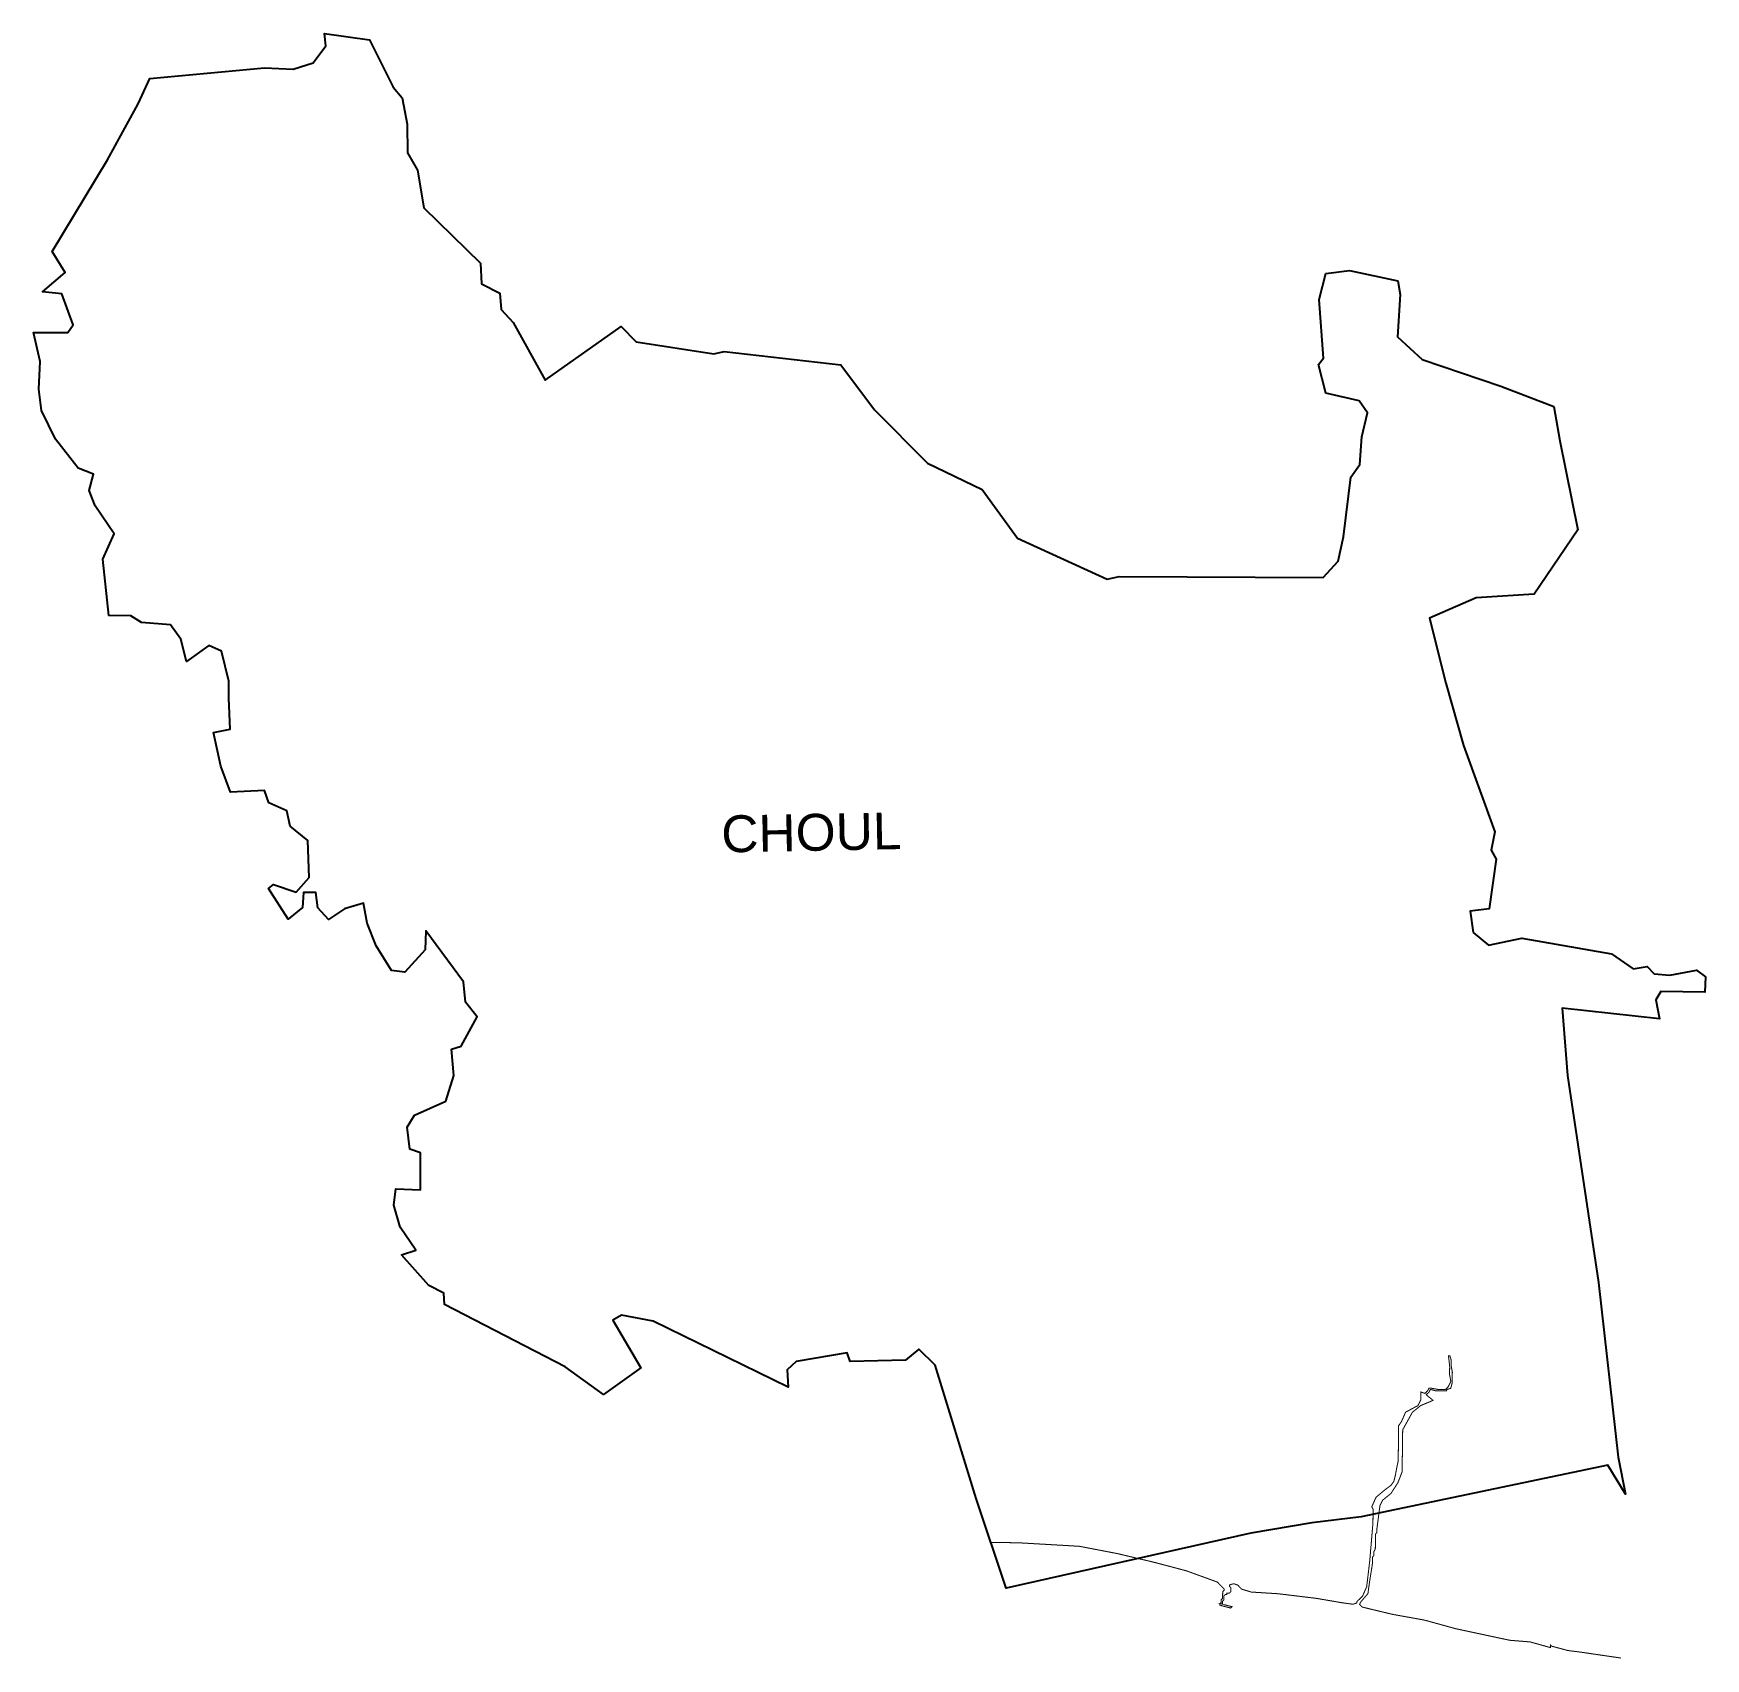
# Model space of a CAD drawing. Header units: metres. Extents: x 280246 to 285181, y 2051647 to 2056443.
import ezdxf

# ---------------------------------------------------------------- set-up
doc = ezdxf.new("R2010")
doc.units = ezdxf.units.M
for name, color, linetype in [('LOW TIDE LINE', 5, 'Continuous'), ('village', 3, 'Continuous'), ('VILLAGE NAME', 250, 'Continuous')]:
    doc.layers.add(name, color=color, linetype=linetype)
doc.styles.get("Standard").update_dxf_attribs({"font": 'calibri.ttf'})

msp = doc.modelspace()

# ---------------------------------------------------------------- linework, layer by layer
at = {"layer": 'LOW TIDE LINE', "lineweight": 18}
msp.add_lwpolyline([(284931.1, 2051648.6, 3, 3, 0), (284811.1, 2051666.2, 3, 3, 0), (284775.1, 2051670.7, 3, 3, 0), (284727.2, 2051683.4, 3, 3, 0), (284723.2, 2051687.4, 3, 3, 0), (284723.1, 2051679.4, 3, 3, 0), (284663.3, 2051696.2, 3, 3, 0), (284603.2, 2051701, 3, 3, 0), (284443.4, 2051735.2, 3, 3, 0), (284351.6, 2051760.5, 3, 3, 0), (284255.7, 2051777.8, 3, 3, 0), (284167.8, 2051799, 3, 3, 0), (284159.9, 2051807.1, 3, 3, 0), (284164, 2051815.1, 3, 3, 0), (284184.4, 2051838.8, 3, 3, 0), (284188.8, 2051870.8, 3, 3, 0), (284197.6, 2051926.8, 3, 3, 0), (284197.9, 2051946.8, 3, 3, 0), (284201.9, 2051950.8, 3, 3, 0), (284202.1, 2051962.8, 3, 3, 0), (284206.2, 2051970.8, 3, 3, 0), (284206.8, 2052014.8, 3, 3, 0), (284210.8, 2052018.8, 3, 3, 0), (284211, 2052030.8, 3, 3, 0), (284219.9, 2052098.8, 3, 3, 0), (284228.1, 2052114.7, 3, 3, 0), (284252.4, 2052134.4, 3, 3, 0), (284272.9, 2052166.2, 3, 3, 0), (284285.3, 2052198.1, 3, 3, 0), (284287, 2052322.3, 3, 3, 0), (284315.7, 2052374, 3, 3, 0), (284340, 2052393.7, 3, 3, 0), (284368.2, 2052405.4, 3, 3, 0), (284376.3, 2052409.3, 3, 3, 0), (284356.5, 2052425.6, 3, 3, 0), (284364.6, 2052433.5, 3, 3, 0), (284368.7, 2052441.4, 3, 3, 0), (284384.7, 2052437.2, 3, 3, 0), (284416.7, 2052436.8, 3, 3, 0), (284416.8, 2052440.8, 3, 3, 0), (284428.8, 2052444.6, 3, 3, 0), (284433, 2052460.6, 3, 3, 0), (284433.5, 2052492.7, 3, 3, 0), (284429.7, 2052512.8, 3, 3, 0), (284429.9, 2052528.8, 3, 3, 0), (284426.1, 2052540.9, 3, 3, 0), (284422.1, 2052540.9, 3, 3, 0), (284425.7, 2052508.8, 3, 3, 0), (284425.4, 2052484.8, 3, 3, 0), (284429.1, 2052464.7, 3, 3, 0), (284420.9, 2052448.8, 3, 3, 0), (284412.8, 2052440.9, 3, 3, 0), (284392.7, 2052441.1, 3, 3, 0), (284368.7, 2052445.4, 3, 3, 0), (284364.7, 2052445.5, 3, 3, 0), (284360.6, 2052437.5, 3, 3, 0), (284352.5, 2052429.6, 3, 3, 0), (284340.5, 2052433.8, 3, 3, 0), (284340.2, 2052409.8, 3, 3, 0), (284332, 2052393.8, 3, 3, 0), (284295.7, 2052374.3, 3, 3, 0), (284283.3, 2052346.4, 3, 3, 0), (284275.1, 2052334.5, 3, 3, 0), (284273.7, 2052230.3, 3, 3, 0), (284269.5, 2052210.4, 3, 3, 0), (284265.1, 2052186.4, 3, 3, 0), (284260.9, 2052170.4, 3, 3, 0), (284252.8, 2052158.5, 3, 3, 0), (284236.6, 2052146.7, 3, 3, 0), (284208.2, 2052123, 3, 3, 0), (284195.8, 2052095.1, 3, 3, 0), (284199.7, 2052087.1, 3, 3, 0), (284199.2, 2052047, 3, 3, 0), (284189.7, 2051934.9, 3, 3, 0), (284180.7, 2051858.9, 3, 3, 0), (284168.3, 2051831, 3, 3, 0), (284152, 2051815.2, 3, 3, 0), (284152, 2051811.2, 3, 3, 0), (284139.9, 2051807.4, 3, 3, 0), (284107.9, 2051811.8, 3, 3, 0), (284032, 2051824.8, 3, 3, 0), (283920, 2051838.3, 3, 3, 0), (283839.9, 2051843.4, 3, 3, 0), (283812, 2051851.8, 3, 3, 0), (283800.1, 2051864, 3, 3, 0), (283788.2, 2051868.1, 3, 3, 0), (283776.1, 2051864.3, 3, 3, 0), (283776, 2051860.3, 3, 3, 0), (283780, 2051856.2, 3, 3, 0), (283779.8, 2051844.2, 3, 3, 0), (283775.8, 2051840.3, 3, 3, 0), (283767.8, 2051840.4, 3, 3, 0), (283767.7, 2051836.4, 3, 3, 0), (283763.7, 2051836.4, 3, 3, 0), (283759.6, 2051832.5, 3, 3, 0), (283759.5, 2051820.4, 3, 3, 0), (283755.4, 2051816.5, 3, 3, 0), (283755.3, 2051808.5, 3, 3, 0), (283751.3, 2051808.5, 3, 3, 0), (283783.2, 2051800.1, 3, 3, 0), (283779.2, 2051796.1, 3, 3, 0), (283747.2, 2051804.6, 3, 3, 0), (283747.3, 2051808.6, 3, 3, 0), (283751.4, 2051812.5, 3, 3, 0), (283751.5, 2051820.5, 3, 3, 0), (283755.5, 2051824.5, 3, 3, 0), (283755.8, 2051844.5, 3, 3, 0), (283759.8, 2051848.5, 3, 3, 0), (283759.9, 2051852.5, 3, 3, 0), (283740.1, 2051872.8, 3, 3, 0), (283648.4, 2051906.1, 3, 3, 0), (283552.6, 2051931.4, 3, 3, 0), (283444.8, 2051956.9, 3, 3, 0), (283332.9, 2051978.4, 3, 3, 0), (283152.7, 2051988.8, 3, 3, 0), (283084.6, 2051989.7, 3, 3, 0), (283071.4, 2051989.4, 3, 3, 0)], format="xyseb", dxfattribs=at)
at = {"layer": 'village', "color": 3}
msp.add_polyline3d([(284495.2, 2053789.9, 0), (284540.7, 2053752.7, 0), (284638.2, 2053773.4, 0), (284903.3, 2053726.7, 0), (284967, 2053682.8, 0), (285008.6, 2053689.9, 0), (285029.3, 2053667.5, 0), (285075, 2053664.3, 0), (285154.2, 2053678.4, 0), (285180.8, 2053659.2, 0), (285178.5, 2053614, 0), (285048.9, 2053615.9, 0), (285034.3, 2053591.4, 0), (285045, 2053534.9, 0), (284757.4, 2053566.2, 0), (284773.6, 2053368.3, 0), (284864.5, 2052756.9, 0), (284922.7, 2052241.3, 0), (284944.6, 2052132.2, 0), (284892.7, 2052217.5, 0), (284164.6, 2052065.7, 0), (284018.9, 2052047.2, 0), (283839.1, 2052017.4, 0), (283116.5, 2051854.6, 0), (283027.8, 2052119.8, 0), (282907.6, 2052513, 0), (282858.9, 2052559.9, 0), (282819.8, 2052528.2, 0), (282656.2, 2052524, 0), (282647.2, 2052549.7, 0), (282496.9, 2052524.1, 0), (282470, 2052499.6, 0), (282473.5, 2052447.6, 0), (282074.6, 2052643.1, 0), (281981.8, 2052660.8, 0), (281956.2, 2052645.3, 0), (282038.7, 2052505.3, 0), (281928.6, 2052426.8, 0), (281815.6, 2052508.4, 0), (281459.7, 2052692.3, 0), (281457.7, 2052725.7, 0), (281412.6, 2052747.8, 0), (281332.7, 2052839, 0), (281374.5, 2052852.8, 0), (281328.8, 2052920.3, 0), (281309.5, 2052985.4, 0), (281316, 2053033.5, 0), (281388.4, 2053030.9, 0), (281388.2, 2053140.1, 0), (281357, 2053150.6, 0), (281348.6, 2053215.4, 0), (281370.4, 2053251.1, 0), (281463.5, 2053291.8, 0), (281486.6, 2053367.6, 0), (281480.2, 2053445.3, 0), (281508.1, 2053454.9, 0), (281556.1, 2053541.4, 0), (281521.2, 2053584.6, 0), (281515.7, 2053644.4, 0), (281404.5, 2053795.3, 0), (281401.8, 2053738.5, 0), (281342.2, 2053672.4, 0), (281302.8, 2053677.8, 0), (281257.3, 2053750.3, 0), (281230.8, 2053817.4, 0), (281220.6, 2053876.3, 0), (281164.2, 2053859.6, 0), (281116.5, 2053828, 0), (281085, 2053862.8, 0), (281079.6, 2053908.1, 0), (281042.8, 2053908, 0), (281039.7, 2053863.3, 0), (280998.3, 2053829.4, 0), (280940.2, 2053919.8, 0), (280954.2, 2053931.1, 0), (281021.4, 2053908.8, 0), (281060.3, 2053952.1, 0), (281055.8, 2054061.5, 0), (281003.6, 2054103.6, 0), (280994.4, 2054149, 0), (280941, 2054172.6, 0), (280928.5, 2054208.6, 0), (280828, 2054204.4, 0), (280798.7, 2054280.6, 0), (280777.2, 2054380.2, 0), (280827, 2054390.5, 0), (280822.7, 2054481.8, 0), (280822.6, 2054531.4, 0), (280801.4, 2054620.4, 0), (280763.3, 2054637.3, 0), (280698.2, 2054589.7, 0), (280681.2, 2054655.5, 0), (280650.6, 2054697.6, 0), (280565.2, 2054704.9, 0), (280533.1, 2054724.1, 0), (280468.4, 2054725.9, 0), (280451.3, 2054892, 0), (280484.7, 2054966.9, 0), (280428.7, 2055049.2, 0), (280410.1, 2055094.3, 0), (280423.5, 2055142.6, 0), (280378, 2055159.9, 0), (280311.2, 2055246.3, 0), (280269.9, 2055330.9, 0), (280261.6, 2055393.7, 0), (280266.2, 2055474.8, 0), (280246.1, 2055560.7, 0), (280347.6, 2055561, 0), (280363.8, 2055583, 0), (280329.5, 2055675, 0), (280272.5, 2055680.9, 0), (280339.6, 2055737.7, 0), (280301.6, 2055800.1, 0), (280464.8, 2056069.8, 0), (280555, 2056235.8, 0), (280589.6, 2056310.3, 0), (280928.2, 2056341.8, 0), (281012.4, 2056338.3, 0), (281072.1, 2056356.5, 0), (281108.7, 2056406.5, 0), (281105.4, 2056443.3, 0), (281238.2, 2056424.8, 0), (281308.2, 2056284.8, 0), (281334.7, 2056253.1, 0), (281348.6, 2056175.7, 0), (281349.9, 2056090.8, 0), (281379.9, 2056039.7, 0), (281398.5, 2055928.5, 0), (281565.3, 2055764.9, 0), (281568.1, 2055704, 0), (281622.1, 2055676.4, 0), (281626, 2055628.5, 0), (281662.2, 2055590.6, 0), (281756.1, 2055420.4, 0), (281980.9, 2055578.1, 0), (282025.1, 2055533, 0), (282253.7, 2055497.9, 0), (282284.9, 2055504.3, 0), (282628.6, 2055465, 0), (282728.7, 2055332.7, 0), (282884.7, 2055175.4, 0), (283045.7, 2055097.5, 0), (283150.4, 2054953.4, 0), (283415.2, 2054832.3, 0), (283449.8, 2054840.2, 0), (284052, 2054837.6, 0), (284096.5, 2054885.9, 0), (284112.2, 2054957.7, 0), (284133.9, 2055133.7, 0), (284160.9, 2055171, 0), (284166.8, 2055252.8, 0), (284183.6, 2055323.4, 0), (284158.9, 2055358.7, 0), (284060.4, 2055381.7, 0), (284038.8, 2055465.9, 0), (284053.3, 2055485, 0), (284040.9, 2055657.6, 0), (284060.3, 2055735.1, 0), (284129.6, 2055743.7, 0), (284273, 2055713.3, 0), (284279.2, 2055673.1, 0), (284271.9, 2055547.6, 0), (284344.6, 2055481.2, 0), (284576.3, 2055402.6, 0), (284733.1, 2055342.6, 0), (284750.5, 2055240.6, 0), (284803.7, 2054978.6, 0), (284675.1, 2054788.2, 0), (284503.5, 2054777.3, 0), (284365.8, 2054717.2, 0), (284414.2, 2054525.9, 0), (284466.7, 2054341.8, 0), (284558.7, 2054087.4, 0), (284548.1, 2054032.9, 0), (284563.2, 2054005.9, 0), (284542.4, 2053860.1, 0), (284486.1, 2053853, 0)], close=True, dxfattribs=at)

# ---------------------------------------------------------------- texts
at = {"layer": 'VILLAGE NAME', "insert": (282275, 2054134.7), "char_height": 108.748, "attachment_point": 1, "rotation": 1.1028}
msp.add_mtext_dynamic_manual_height_columns('{\\fArial|b0|i0|c0|p34;CHOUL}', width=726.929, gutter_width=543.7, heights=[0], dxfattribs=at)

doc.saveas('drawing.dxf')
